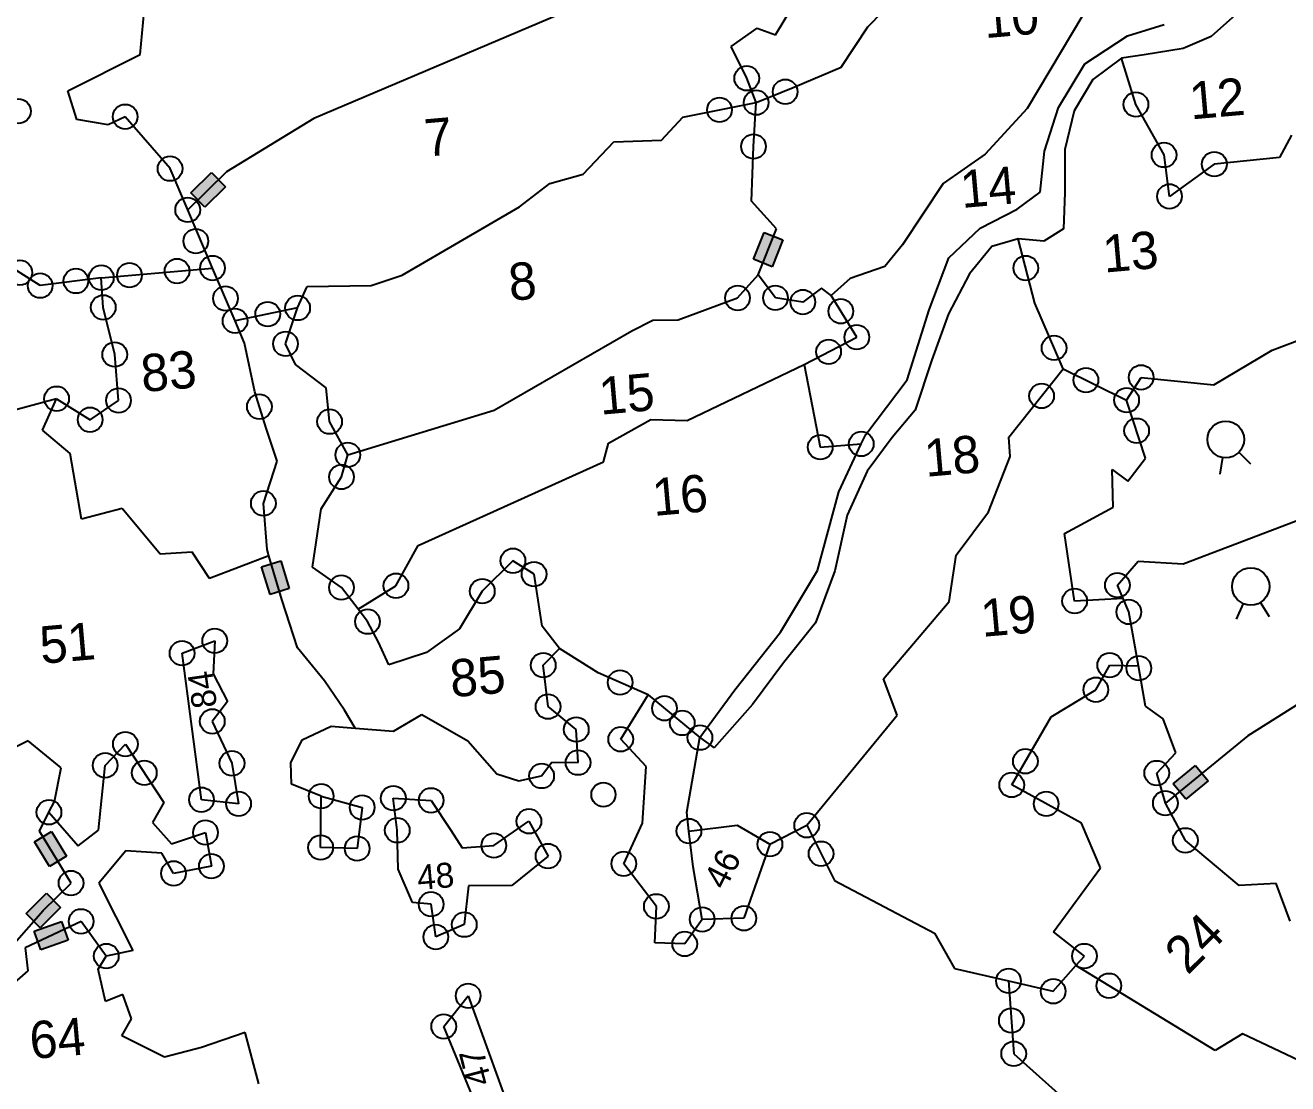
# Model space of a CAD drawing. Header units: metres. Extents: x 308560 to 311884, y 1910163 to 1912950.
# Drawn here: x 309254 to 309892, y 1911288 to 1911823 of the extents above; entities that cross this region are included whole.
import ezdxf

# ---------------------------------------------------------------- set-up
doc = ezdxf.new("R2010")
doc.units = ezdxf.units.M
doc.header["$MEASUREMENT"] = 0
for name, color, linetype in [('POLY_PARCEL', 6, 'Continuous'), ('POLY_WATER', 4, 'Continuous'), ('TEXT_PARCEL', 7, 'Continuous')]:
    doc.layers.add(name, color=color, linetype=linetype)
doc.styles.add('TEXT_MAP', font='')
doc.styles.get('TEXT_MAP').set_extended_font_data('Kruti Dev 050')

msp = doc.modelspace()

# ---------------------------------------------------------------- hatches: boundary and pattern name
for points in [[(309355.25, 1911741.52), (309348.17, 1911748.72), (309337.77, 1911738.5), (309344.84, 1911731.3)], [(309622.34, 1911704.92), (309631.72, 1911701.18), (309637.13, 1911714.72), (309627.76, 1911718.47)], [(309377.92, 1911535.53), (309387.56, 1911538.53), (309383.24, 1911552.46), (309373.6, 1911549.47)], [(309852.26, 1911441.21), (309845.87, 1911449.02), (309834.58, 1911439.79), (309840.97, 1911431.98)], [(309266.29, 1911397.94), (309274.93, 1911403.16), (309267.39, 1911415.65), (309258.75, 1911410.43)], [(309271.91, 1911377.24), (309264.82, 1911384.42), (309254.45, 1911374.16), (309261.54, 1911366.98)], [(309275.71, 1911360.71), (309272.33, 1911370.22), (309258.59, 1911365.35), (309261.96, 1911355.84)]]:
    msp.add_hatch(color=256).paths.add_polyline_path(points)

# ---------------------------------------------------------------- linework, layer by layer
for p, q in [((309337.77, 1911738.5), (309348.17, 1911748.72)), ((309348.17, 1911748.72), (309355.25, 1911741.52)), ((309355.25, 1911741.52), (309344.84, 1911731.3)), ((309344.84, 1911731.3), (309337.77, 1911738.5)), ((309622.34, 1911704.92), (309627.76, 1911718.47)), ((309627.76, 1911718.47), (309637.13, 1911714.72)), ((309637.13, 1911714.72), (309631.72, 1911701.18)), ((309631.72, 1911701.18), (309622.34, 1911704.92)), ((309873.76, 1911601.39), (309867.71, 1911607.34)), ((309858.22, 1911596.32), (309859.59, 1911604.69)), ((309373.6, 1911549.47), (309383.24, 1911552.46)), ((309383.24, 1911552.46), (309387.56, 1911538.53)), ((309377.92, 1911535.53), (309373.6, 1911549.47)), ((309387.56, 1911538.53), (309377.92, 1911535.53)), ((309866.61, 1911522.94), (309870.03, 1911530.86)), ((309883.18, 1911524.1), (309878.69, 1911531.46)), ((309834.58, 1911439.79), (309845.87, 1911449.02)), ((309845.87, 1911449.02), (309852.26, 1911441.21)), ((309852.26, 1911441.21), (309840.97, 1911431.98)), ((309840.97, 1911431.98), (309834.58, 1911439.79)), ((309258.75, 1911410.43), (309267.39, 1911415.65)), ((309267.39, 1911415.65), (309274.93, 1911403.16)), ((309266.29, 1911397.94), (309258.75, 1911410.43)), ((309274.93, 1911403.16), (309266.29, 1911397.94)), ((309254.45, 1911374.16), (309264.82, 1911384.42)), ((309264.82, 1911384.42), (309271.91, 1911377.24)), ((309271.91, 1911377.24), (309261.54, 1911366.98)), ((309261.54, 1911366.98), (309254.45, 1911374.16)), ((309258.59, 1911365.35), (309272.33, 1911370.22)), ((309261.96, 1911355.84), (309258.59, 1911365.35)), ((309272.33, 1911370.22), (309275.71, 1911360.71)), ((309275.71, 1911360.71), (309261.96, 1911355.84))]:
    msp.add_line(p, q)
for centre, radius in [((309618.89, 1911796.41), 6.24), ((309638.36, 1911789.61), 6.24), ((309250.57, 1911779.78), 6.24), ((309605.12, 1911780.44), 6.24), ((309623.68, 1911784.12), 6.24), ((309815.7, 1911783.18), 6.24), ((309304.6, 1911777), 6.24), ((309622.32, 1911761.93), 6.24), ((309829.91, 1911757.64), 6.24), ((309327.3, 1911750.73), 6.24), ((309855.34, 1911753), 6.24), ((309832.66, 1911736.7), 6.24), ((309336.2, 1911729.89), 6.24), ((309340.32, 1911714.1), 6.24), ((309251.36, 1911698.15), 6.24), ((309306.78, 1911696.86), 6.24), ((309330.83, 1911698.95), 6.24), ((309348.75, 1911700.5), 6.24), ((309759.99, 1911700.48), 6.24), ((309261.61, 1911691.6), 6.24), ((309279.68, 1911693.95), 6.24), ((309292.52, 1911695.62), 6.24), ((309355.32, 1911685.11), 6.24), ((309614.24, 1911685.35), 6.24), ((309633.41, 1911685.43), 6.24), ((309293.51, 1911680.6), 6.24), ((309391.81, 1911680.31), 6.24), ((309647.26, 1911683.29), 6.24), ((309666.48, 1911678.64), 6.24), ((309360.16, 1911673.78), 6.24), ((309376.67, 1911677.19), 6.24), ((309674.55, 1911665.53), 6.24), ((309385.69, 1911662.19), 6.24), ((309774.3, 1911660.12), 6.24), ((309299.31, 1911656.76), 6.24), ((309660.28, 1911658.16), 6.24), ((309790.42, 1911643.82), 6.24), ((309818.33, 1911645.22), 6.24), ((309269.92, 1911634.45), 6.24), ((309301.25, 1911633.55), 6.24), ((309767.99, 1911635.85), 6.24), ((309811, 1911633.72), 6.24), ((309372.46, 1911630.42), 6.24), ((309286.86, 1911623.81), 6.24), ((309407.96, 1911622.84), 6.24), ((309816.05, 1911618.27), 6.24), ((309861.1, 1911613.85), 9.28), ((309656.09, 1911609.97), 6.24), ((309676.81, 1911611.58), 6.24), ((309417.16, 1911606.06), 6.24), ((309413.98, 1911594.91), 6.24), ((309374.46, 1911581.55), 6.24), ((309500.66, 1911552.53), 6.24), ((309511.35, 1911545.77), 6.24), ((309413.95, 1911538.97), 6.24), ((309441.53, 1911539.9), 6.24), ((309485.19, 1911537.14), 6.24), ((309806.33, 1911540.19), 6.24), ((309873.78, 1911539.51), 9.43), ((309784.71, 1911532.18), 6.24), ((309812.1, 1911526.66), 6.24), ((309427.15, 1911521.75), 6.24), ((309349.88, 1911512.05), 6.24), ((309333.37, 1911505.79), 6.24), ((309516, 1911499.73), 6.24), ((309802.44, 1911499.75), 6.24), ((309817.15, 1911498.2), 6.24), ((309554.87, 1911491.02), 6.24), ((309795.43, 1911487.34), 6.24), ((309518.43, 1911478.8), 6.24), ((309577.31, 1911477.97), 6.24), ((309348.65, 1911471.31), 6.24), ((309532.72, 1911467.21), 6.24), ((309586.29, 1911470.52), 6.24), ((309555.19, 1911462.29), 6.24), ((309595.23, 1911463.11), 6.24), ((309304.7, 1911459.84), 6.24), ((309294.49, 1911449.11), 6.24), ((309358.61, 1911450.13), 6.24), ((309533.59, 1911450.48), 6.24), ((309759.81, 1911451.17), 6.24), ((309314.27, 1911445.32), 6.24), ((309515.18, 1911443.73), 6.24), ((309826.22, 1911445.22), 6.24), ((309752.88, 1911439.2), 6.24), ((309343.17, 1911431.73), 6.24), ((309361.94, 1911429.67), 6.24), ((309403.73, 1911433.52), 6.24), ((309440.19, 1911432.49), 6.24), ((309459.3, 1911431.41), 6.24), ((309546.43, 1911434.33), 6.11), ((309770.33, 1911429.65), 6.24), ((309830.57, 1911429.99), 6.24), ((309266.06, 1911425.39), 6.24), ((309424.42, 1911427.83), 6.24), ((309442.18, 1911416.27), 6.24), ((309508.76, 1911420.84), 6.24), ((309589.69, 1911415.88), 6.24), ((309649.23, 1911418.83), 6.24), ((309345.18, 1911415.13), 6.24), ((309630.63, 1911409.24), 6.24), ((309840.68, 1911411.19), 6.24), ((309403.43, 1911407.61), 6.24), ((309421.89, 1911407.06), 6.24), ((309491.02, 1911408.59), 6.24), ((309518.43, 1911403.26), 6.24), ((309656.48, 1911404.45), 6.24), ((309348.2, 1911398.14), 6.24), ((309556.72, 1911399.36), 6.24), ((309329.05, 1911394.49), 6.24), ((309277.23, 1911389.59), 6.24), ((309459.3, 1911378.9), 6.24), ((309573.19, 1911377.83), 6.24), ((309596.37, 1911371.22), 6.24), ((309617.45, 1911371.81), 6.24), ((309282.31, 1911370.24), 6.24), ((309476.08, 1911368.58), 6.24), ((309461.68, 1911362.34), 6.24), ((309587.54, 1911358.84), 6.24), ((309295.06, 1911352.71), 6.24), ((309789.67, 1911352.72), 6.24), ((309751.28, 1911340.15), 6.24), ((309478.03, 1911332.63), 6.24), ((309773.87, 1911334.92), 6.24), ((309802.01, 1911337.72), 6.24), ((309752.7, 1911320.12), 6.24), ((309465.68, 1911317.13), 6.24), ((309753.89, 1911303.33), 6.24)]:
    msp.add_circle(centre, radius)
at = {"layer": 'POLY_PARCEL'}
for p, q in [((309680.11, 1911822.35), (309698.73, 1911841.44)), ((309794.76, 1911838.2), (309760.72, 1911781.16)), ((309539.5, 1911835.25), (309400.02, 1911776.14)), ((309633.38, 1911818.44), (309641.17, 1911831.18)), ((309312.22, 1911808.35), (309314.19, 1911830.02)), ((309610.94, 1911812.51), (309624.18, 1911821.78)), ((309624.18, 1911821.78), (309633.38, 1911818.44)), ((309666.65, 1911801.95), (309680.11, 1911822.35)), ((309618.89, 1911796.41), (309610.94, 1911812.51)), ((309275.54, 1911790.05), (309312.22, 1911808.35)), ((309815.7, 1911783.18), (309808.34, 1911806.66)), ((309642.34, 1911791.81), (309666.65, 1911801.95)), ((309623.68, 1911784.12), (309618.89, 1911796.41)), ((309280.17, 1911775.64), (309275.54, 1911790.05)), ((309623.68, 1911784.12), (309642.34, 1911791.81)), ((309586.62, 1911776.77), (309623.68, 1911784.12)), ((309622.32, 1911761.93), (309623.68, 1911784.12)), ((309760.72, 1911781.16), (309739.54, 1911757.99)), ((309829.91, 1911757.64), (309815.7, 1911783.18)), ((309296.06, 1911772.89), (309280.17, 1911775.64)), ((309304.6, 1911777), (309296.06, 1911772.89)), ((309327.3, 1911750.73), (309304.6, 1911777)), ((309400.02, 1911776.14), (309355.8, 1911749.14)), ((309575.73, 1911765.08), (309586.62, 1911776.77)), ((309894.31, 1911767.65), (309888.22, 1911756.44)), ((309536.21, 1911747.95), (309551.76, 1911764.34)), ((309551.76, 1911764.34), (309575.73, 1911765.08)), ((309621.38, 1911734.37), (309622.32, 1911761.93)), ((309739.54, 1911757.99), (309718.24, 1911743.28)), ((309832.66, 1911736.7), (309829.91, 1911757.64)), ((309888.22, 1911756.44), (309855.34, 1911753)), ((309336.2, 1911729.89), (309327.3, 1911750.73)), ((309355.8, 1911749.14), (309336.2, 1911729.89)), ((309519.25, 1911743.14), (309536.21, 1911747.95)), ((309855.34, 1911753), (309832.66, 1911736.7)), ((309504.06, 1911731.47), (309519.25, 1911743.14)), ((309718.24, 1911743.28), (309697.6, 1911712.17)), ((309348.75, 1911700.5), (309336.2, 1911729.89)), ((309444.7, 1911696.89), (309504.06, 1911731.47)), ((309633.91, 1911720.26), (309621.38, 1911734.37)), ((309624.66, 1911697.11), (309633.91, 1911720.26)), ((309697.6, 1911712.17), (309688.68, 1911701.2)), ((309764.53, 1911682.79), (309756.19, 1911715.27)), ((309261.61, 1911691.6), (309241.36, 1911704.54)), ((309292.52, 1911695.62), (309348.75, 1911700.5)), ((309360.16, 1911673.78), (309348.75, 1911700.5)), ((309429.02, 1911691.7), (309444.7, 1911696.89)), ((309614.24, 1911685.35), (309624.66, 1911697.11)), ((309633.41, 1911685.43), (309624.66, 1911697.11)), ((309688.68, 1911701.2), (309671.17, 1911695.12)), ((309292.52, 1911695.62), (309261.61, 1911691.6)), ((309293.51, 1911680.6), (309292.52, 1911695.62)), ((309391.81, 1911680.31), (309396.64, 1911691.19)), ((309396.64, 1911691.19), (309429.02, 1911691.7)), ((309656.74, 1911690.25), (309647.26, 1911683.29)), ((309661.62, 1911686.53), (309656.74, 1911690.25)), ((309671.17, 1911695.12), (309661.62, 1911686.53)), ((309584.14, 1911674.31), (309614.24, 1911685.35)), ((309647.26, 1911683.29), (309633.41, 1911685.43)), ((309674.55, 1911665.53), (309661.62, 1911686.53)), ((309299.31, 1911656.76), (309293.51, 1911680.6)), ((309391.81, 1911680.31), (309360.16, 1911673.78)), ((309385.69, 1911662.19), (309391.81, 1911680.31)), ((309778.89, 1911649.47), (309764.53, 1911682.79)), ((309364.96, 1911662.54), (309360.16, 1911673.78)), ((309560.8, 1911668.75), (309571.46, 1911674.17)), ((309571.46, 1911674.17), (309584.14, 1911674.31)), ((309884.57, 1911659.02), (309923.7, 1911673.87)), ((309491.26, 1911628.69), (309560.8, 1911668.75)), ((309647.86, 1911651.74), (309674.55, 1911665.53)), ((309370.1, 1911637.89), (309364.96, 1911662.54)), ((309390.76, 1911651.76), (309385.69, 1911662.19)), ((309855.11, 1911641.4), (309884.57, 1911659.02)), ((309301.25, 1911633.55), (309299.31, 1911656.76)), ((309406.26, 1911639.88), (309390.76, 1911651.76)), ((309588.79, 1911623.42), (309647.86, 1911651.74)), ((309647.86, 1911651.74), (309656.09, 1911609.97)), ((309751.35, 1911615.07), (309778.89, 1911649.47)), ((309778.89, 1911649.47), (309811, 1911633.72)), ((309407.96, 1911622.84), (309406.26, 1911639.88)), ((309811, 1911633.72), (309818.33, 1911645.22)), ((309818.33, 1911645.22), (309855.11, 1911641.4)), ((309269.92, 1911634.45), (309229.5, 1911623.5)), ((309262.72, 1911618.48), (309269.92, 1911634.45)), ((309269.92, 1911634.45), (309286.86, 1911623.81)), ((309286.86, 1911623.81), (309301.25, 1911633.55)), ((309375.86, 1911619.62), (309370.1, 1911637.89)), ((309820.6, 1911604.32), (309811, 1911633.72)), ((309417.16, 1911606.06), (309491.26, 1911628.69)), ((309417.16, 1911606.06), (309407.96, 1911622.84)), ((309549.01, 1911612.01), (309570.33, 1911623.97)), ((309570.33, 1911623.97), (309588.79, 1911623.42)), ((309276.71, 1911606.78), (309262.72, 1911618.48)), ((309381.49, 1911602.92), (309375.86, 1911619.62)), ((309752.13, 1911605.3), (309751.35, 1911615.07)), ((309546.48, 1911602.5), (309549.01, 1911612.01)), ((309656.09, 1911609.97), (309676.81, 1911611.58)), ((309282.58, 1911573.49), (309276.71, 1911606.78)), ((309374.46, 1911581.55), (309381.49, 1911602.92)), ((309413.98, 1911594.91), (309417.16, 1911606.06)), ((309452.8, 1911560.26), (309546.48, 1911602.5)), ((309741.19, 1911577.18), (309752.13, 1911605.3)), ((309811.58, 1911592.72), (309820.6, 1911604.32)), ((309403.72, 1911578.79), (309413.98, 1911594.91)), ((309804.14, 1911579.57), (309803.63, 1911598.66)), ((309803.63, 1911598.66), (309811.58, 1911592.72)), ((309376.32, 1911558.2), (309374.46, 1911581.55)), ((309839.51, 1911551), (309921.93, 1911582.39)), ((309303.12, 1911578.88), (309282.58, 1911573.49)), ((309322.36, 1911555.79), (309303.12, 1911578.88)), ((309399.38, 1911549.35), (309403.72, 1911578.79)), ((309724.8, 1911555.28), (309741.19, 1911577.18)), ((309779.61, 1911566.35), (309804.14, 1911579.57)), ((309784.71, 1911532.18), (309779.61, 1911566.35)), ((309338.49, 1911556.88), (309322.36, 1911555.79)), ((309347.28, 1911543.52), (309338.49, 1911556.88)), ((309377.28, 1911555), (309376.32, 1911558.2)), ((309441.53, 1911539.9), (309452.8, 1911560.26)), ((309377.28, 1911555), (309347.28, 1911543.52)), ((309383.89, 1911532.97), (309377.28, 1911555)), ((309500.66, 1911552.53), (309485.19, 1911537.14)), ((309511.35, 1911545.77), (309500.66, 1911552.53)), ((309721.23, 1911531.98), (309724.8, 1911555.28)), ((309806.33, 1911540.19), (309816.8, 1911552.31)), ((309816.8, 1911552.31), (309839.51, 1911551)), ((309413.95, 1911538.97), (309399.38, 1911549.35)), ((309515.45, 1911519.45), (309511.35, 1911545.77)), ((309422.33, 1911528.04), (309413.95, 1911538.97)), ((309422.33, 1911528.04), (309441.53, 1911539.9)), ((309485.19, 1911537.14), (309473.59, 1911518.13)), ((309809.22, 1911533.41), (309806.33, 1911540.19)), ((309391.78, 1911508.56), (309383.89, 1911532.97)), ((309688.05, 1911492.85), (309721.23, 1911531.98)), ((309809.22, 1911533.41), (309784.71, 1911532.18)), ((309812.1, 1911526.66), (309809.22, 1911533.41)), ((309427.15, 1911521.75), (309422.33, 1911528.04)), ((309816.93, 1911499.42), (309812.1, 1911526.66)), ((309432.62, 1911511.36), (309427.15, 1911521.75)), ((309473.59, 1911518.13), (309457.03, 1911506.2)), ((309524.16, 1911508.16), (309515.45, 1911519.45)), ((309333.37, 1911505.79), (309349.88, 1911512.05)), ((309349.88, 1911512.05), (309349.16, 1911495.38)), ((309437.97, 1911499.98), (309432.62, 1911511.36)), ((309343.17, 1911431.73), (309333.37, 1911505.79)), ((309405.33, 1911491.77), (309391.78, 1911508.56)), ((309457.03, 1911506.2), (309437.97, 1911499.98)), ((309516, 1911499.73), (309524.16, 1911508.16)), ((309543.79, 1911495.87), (309524.16, 1911508.16)), ((309518.43, 1911478.8), (309516, 1911499.73)), ((309795.43, 1911487.34), (309802.44, 1911499.75)), ((309802.44, 1911499.75), (309816.93, 1911499.42)), ((309820.57, 1911478.96), (309816.93, 1911499.42)), ((309349.16, 1911495.38), (309356.3, 1911481.38)), ((309569.05, 1911484.81), (309543.79, 1911495.87)), ((309694.93, 1911474.45), (309688.05, 1911492.85)), ((309415.53, 1911477.06), (309405.33, 1911491.77)), ((309772.78, 1911473.56), (309795.43, 1911487.34)), ((309913.47, 1911489.98), (309872.29, 1911464.11)), ((309356.3, 1911481.38), (309348.65, 1911471.31)), ((309555.19, 1911462.29), (309569.05, 1911484.81)), ((309569.05, 1911484.81), (309595.23, 1911463.11)), ((309420.9, 1911467.84), (309415.53, 1911477.06)), ((309440.34, 1911466.39), (309454.65, 1911474.76)), ((309454.65, 1911474.76), (309477.78, 1911461.58)), ((309532.72, 1911467.21), (309518.43, 1911478.8)), ((309649.23, 1911418.83), (309694.93, 1911474.45)), ((309752.88, 1911439.2), (309772.78, 1911473.56)), ((309829.5, 1911472.65), (309820.57, 1911478.96)), ((309348.65, 1911471.31), (309358.61, 1911450.13)), ((309394.1, 1911461.93), (309408.72, 1911468.95)), ((309408.72, 1911468.95), (309420.9, 1911467.84)), ((309420.9, 1911467.84), (309440.34, 1911466.39)), ((309533.59, 1911450.48), (309532.72, 1911467.21)), ((309835.92, 1911455.39), (309829.5, 1911472.65)), ((309255.54, 1911461.43), (309229.77, 1911449.09)), ((309272.2, 1911447.85), (309255.54, 1911461.43)), ((309388.39, 1911450.36), (309394.1, 1911461.93)), ((309477.78, 1911461.58), (309492.51, 1911444.89)), ((309568.03, 1911448.45), (309555.19, 1911462.29)), ((309588.56, 1911425.51), (309595.23, 1911463.11)), ((309872.29, 1911464.11), (309830.57, 1911429.99)), ((309294.49, 1911449.11), (309304.7, 1911459.84)), ((309304.7, 1911459.84), (309324.15, 1911430.31)), ((309826.22, 1911445.22), (309835.92, 1911455.39)), ((309268.8, 1911430.91), (309272.2, 1911447.85)), ((309291.04, 1911416.26), (309294.49, 1911449.11)), ((309358.61, 1911450.13), (309361.94, 1911429.67)), ((309388.75, 1911439.52), (309388.39, 1911450.36)), ((309515.18, 1911443.73), (309520.31, 1911450.7)), ((309520.31, 1911450.7), (309533.59, 1911450.48)), ((309566.11, 1911419.8), (309568.03, 1911448.45)), ((309492.51, 1911444.89), (309503.71, 1911441.33)), ((309503.71, 1911441.33), (309515.18, 1911443.73)), ((309830.57, 1911429.99), (309826.22, 1911445.22)), ((309403.73, 1911433.52), (309388.75, 1911439.52)), ((309788.16, 1911419.88), (309752.88, 1911439.2)), ((309266.06, 1911425.39), (309268.8, 1911430.91)), ((309324.15, 1911430.31), (309318.47, 1911420.2)), ((309361.94, 1911429.67), (309343.17, 1911431.73)), ((309403.43, 1911407.61), (309403.73, 1911433.52)), ((309403.73, 1911433.52), (309424.42, 1911427.83)), ((309442.18, 1911416.27), (309440.19, 1911432.49)), ((309440.19, 1911432.49), (309459.3, 1911431.41)), ((309459.3, 1911431.41), (309469.3, 1911416.26)), ((309840.68, 1911411.19), (309830.57, 1911429.99)), ((309261.34, 1911415.9), (309266.06, 1911425.39)), ((309266.06, 1911425.39), (309280.79, 1911408.37)), ((309424.42, 1911427.83), (309421.89, 1911407.06)), ((309589.69, 1911415.88), (309588.56, 1911425.51)), ((309277.23, 1911389.59), (309261.34, 1911415.9)), ((309280.79, 1911408.37), (309291.04, 1911416.26)), ((309318.47, 1911420.2), (309327.95, 1911409.46)), ((309442.62, 1911396.59), (309442.18, 1911416.27)), ((309469.3, 1911416.26), (309475.07, 1911407.37)), ((309491.02, 1911408.59), (309508.76, 1911420.84)), ((309508.76, 1911420.84), (309518.43, 1911403.26)), ((309556.72, 1911399.36), (309566.11, 1911419.8)), ((309589.69, 1911415.88), (309614.07, 1911418.9)), ((309591.83, 1911397.73), (309589.69, 1911415.88)), ((309614.07, 1911418.9), (309630.63, 1911409.24)), ((309630.63, 1911409.24), (309649.23, 1911418.83)), ((309649.23, 1911418.83), (309663.33, 1911390.86)), ((309797.79, 1911397.37), (309788.16, 1911419.88)), ((309327.95, 1911409.46), (309345.18, 1911415.13)), ((309345.18, 1911415.13), (309348.2, 1911398.14)), ((309630.63, 1911409.24), (309617.45, 1911371.81)), ((309867.93, 1911388.38), (309840.68, 1911411.19)), ((309304.86, 1911405.9), (309291.19, 1911389.63)), ((309323.12, 1911404.67), (309304.86, 1911405.9)), ((309329.05, 1911394.49), (309323.12, 1911404.67)), ((309421.89, 1911407.06), (309403.43, 1911407.61)), ((309475.07, 1911407.37), (309491.02, 1911408.59)), ((309518.43, 1911403.26), (309500.18, 1911388.39)), ((309348.2, 1911398.14), (309329.05, 1911394.49)), ((309449.82, 1911379.72), (309442.62, 1911396.59)), ((309573.19, 1911377.83), (309556.72, 1911399.36)), ((309596.37, 1911371.22), (309591.83, 1911397.73)), ((309774, 1911364.99), (309797.79, 1911397.37)), ((309663.33, 1911390.86), (309713.84, 1911364.32)), ((309263.18, 1911375.7), (309277.23, 1911389.59)), ((309291.19, 1911389.63), (309308.41, 1911355.54)), ((309478.24, 1911388.12), (309476.08, 1911368.58)), ((309500.18, 1911388.39), (309478.24, 1911388.12)), ((309886.61, 1911389.33), (309867.93, 1911388.38)), ((309893.61, 1911370.3), (309886.61, 1911389.33)), ((309459.3, 1911378.9), (309449.82, 1911379.72)), ((309461.68, 1911362.34), (309459.3, 1911378.9)), ((309572.49, 1911359.41), (309573.19, 1911377.83)), ((309247.48, 1911357.88), (309263.18, 1911375.7)), ((309596.37, 1911371.22), (309587.54, 1911358.84)), ((309617.45, 1911371.81), (309596.37, 1911371.22)), ((309282.31, 1911370.24), (309254.09, 1911356.82)), ((309295.06, 1911352.71), (309282.31, 1911370.24)), ((309476.08, 1911368.58), (309461.68, 1911362.34)), ((309789.67, 1911352.72), (309774, 1911364.99)), ((309587.54, 1911358.84), (309572.49, 1911359.41)), ((309713.84, 1911364.32), (309723.98, 1911346.48)), ((309254.09, 1911356.82), (309255.36, 1911345.24)), ((309290.91, 1911346.13), (309295.06, 1911352.71)), ((309308.41, 1911355.54), (309295.06, 1911352.71)), ((309785.35, 1911347.85), (309789.67, 1911352.72)), ((309255.36, 1911345.24), (309243.11, 1911334.46)), ((309294.59, 1911329.79), (309290.91, 1911346.13)), ((309723.98, 1911346.48), (309751.28, 1911340.15)), ((309773.87, 1911334.92), (309785.35, 1911347.85)), ((309855.78, 1911305.02), (309785.35, 1911347.85)), ((309751.28, 1911340.15), (309753.89, 1911303.33)), ((309751.28, 1911340.15), (309773.87, 1911334.92)), ((309303.49, 1911333.31), (309294.59, 1911329.79)), ((309307.82, 1911321.01), (309303.49, 1911333.31)), ((309465.68, 1911317.13), (309478.03, 1911332.63)), ((309478.03, 1911332.63), (309495.7, 1911283.72)), ((309302.85, 1911312.36), (309307.82, 1911321.01)), ((309365.22, 1911314.12), (309343.22, 1911306.47)), ((309372.24, 1911288.13), (309365.22, 1911314.12)), ((309483.81, 1911273.12), (309465.68, 1911317.13)), ((309869.63, 1911313.41), (309855.78, 1911305.02)), ((309946.52, 1911276.71), (309869.63, 1911313.41)), ((309324.47, 1911301.58), (309302.85, 1911312.36)), ((309343.22, 1911306.47), (309324.47, 1911301.58)), ((309753.89, 1911303.33), (309823.51, 1911241.25))]:
    msp.add_line(p, q, dxfattribs=at)
at = {"layer": 'POLY_WATER'}
for p, q in [((309866.01, 1911828.49), (309853.66, 1911817.49)), ((309789.78, 1911803.7), (309811.47, 1911817.9)), ((309811.47, 1911817.9), (309830.03, 1911823.63)), ((309839.62, 1911811.41), (309819.84, 1911808.19)), ((309853.66, 1911817.49), (309839.62, 1911811.41)), ((309808.34, 1911806.66), (309793.89, 1911795.78)), ((309819.84, 1911808.19), (309808.34, 1911806.66)), ((309776.52, 1911781.56), (309789.78, 1911803.7)), ((309793.89, 1911795.78), (309784.51, 1911779.98)), ((309769.53, 1911759.49), (309776.52, 1911781.56)), ((309784.51, 1911779.98), (309779.69, 1911760.36)), ((309779.69, 1911760.36), (309779.7, 1911738.64)), ((309767.25, 1911738.81), (309769.53, 1911759.49)), ((309755.68, 1911730.32), (309767.25, 1911738.81)), ((309779.7, 1911738.64), (309778.99, 1911720.23)), ((309736.97, 1911720.71), (309755.68, 1911730.32)), ((309721.16, 1911705.58), (309736.97, 1911720.71)), ((309778.99, 1911720.23), (309769.18, 1911714.1)), ((309742.81, 1911711.35), (309731.56, 1911697.5)), ((309756.19, 1911715.27), (309742.81, 1911711.35)), ((309769.18, 1911714.1), (309756.19, 1911715.27)), ((309711.15, 1911679.4), (309721.16, 1911705.58)), ((309731.56, 1911697.5), (309720.87, 1911677.37)), ((309700.03, 1911643.95), (309711.15, 1911679.4)), ((309720.87, 1911677.37), (309712.57, 1911654.07)), ((309712.57, 1911654.07), (309704.03, 1911628.64)), ((309679.04, 1911616.31), (309700.03, 1911643.95)), ((309704.03, 1911628.64), (309692.37, 1911614.75)), ((309676.81, 1911611.58), (309679.04, 1911616.31)), ((309692.37, 1911614.75), (309679.71, 1911597.82)), ((309665.41, 1911587.39), (309676.81, 1911611.58)), ((309679.71, 1911597.82), (309669.62, 1911575.63)), ((309654.67, 1911547.64), (309665.41, 1911587.39)), ((309669.62, 1911575.63), (309663.44, 1911547.46)), ((309635.93, 1911516.35), (309654.67, 1911547.64)), ((309663.44, 1911547.46), (309653.72, 1911521.08)), ((309653.72, 1911521.08), (309637.54, 1911500.89)), ((309612.9, 1911487.32), (309635.93, 1911516.35)), ((309637.54, 1911500.89), (309621.85, 1911479.89)), ((309595.23, 1911463.11), (309612.9, 1911487.32)), ((309621.85, 1911479.89), (309602.45, 1911457.96)), ((309595.23, 1911463.11), (309602.45, 1911457.96))]:
    msp.add_line(p, q, dxfattribs=at)

# ---------------------------------------------------------------- texts
at = {"layer": 'TEXT_PARCEL', "style": 'TEXT_MAP'}
for s, height, rotation, p in [('10', 18.868, 5.02997, (309739.41, 1911816.66)), ('12', 18.868, 5.02997, (309843.55, 1911775.59)), ('7', 18.87, 5.02997, (309456.76, 1911756.77)), ('14', 18.868, 5.02997, (309727.74, 1911730.83)), ('13', 18.868, 5.02997, (309799.75, 1911698.16)), ('8', 18.87, 5.02997, (309499.29, 1911683.9)), ('83', 18.868, 5.02997, (309313.37, 1911637.75)), ('15', 18.868, 5.02997, (309544.98, 1911626.32)), ('18', 18.868, 5.02997, (309709.54, 1911594.93)), ('16', 18.868, 5.02997, (309571.96, 1911575.15)), ('19', 18.868, 5.02997, (309738.03, 1911514.02)), ('51', 18.868, 5.02997, (309262.22, 1911500.39)), ('85', 18.868, 5.02997, (309469.63, 1911483.49)), ('84', 12.578, 98.21185, (309351.15, 1911478.93)), ('46', 12.578, 62.86274, (309607.88, 1911385.65)), ('48', 12.578, 5.02997, (309452.78, 1911386.06)), ('24', 18.868, 44.78944, (309841.83, 1911342.77)), ('64', 18.868, 5.02997, (309257.1, 1911300.56)), ('47', 12.578, 104.58213, (309490.09, 1911288.86))]:
    msp.add_text(s, height=height, rotation=rotation, dxfattribs=at).set_placement(p)

doc.saveas('drawing.dxf')
